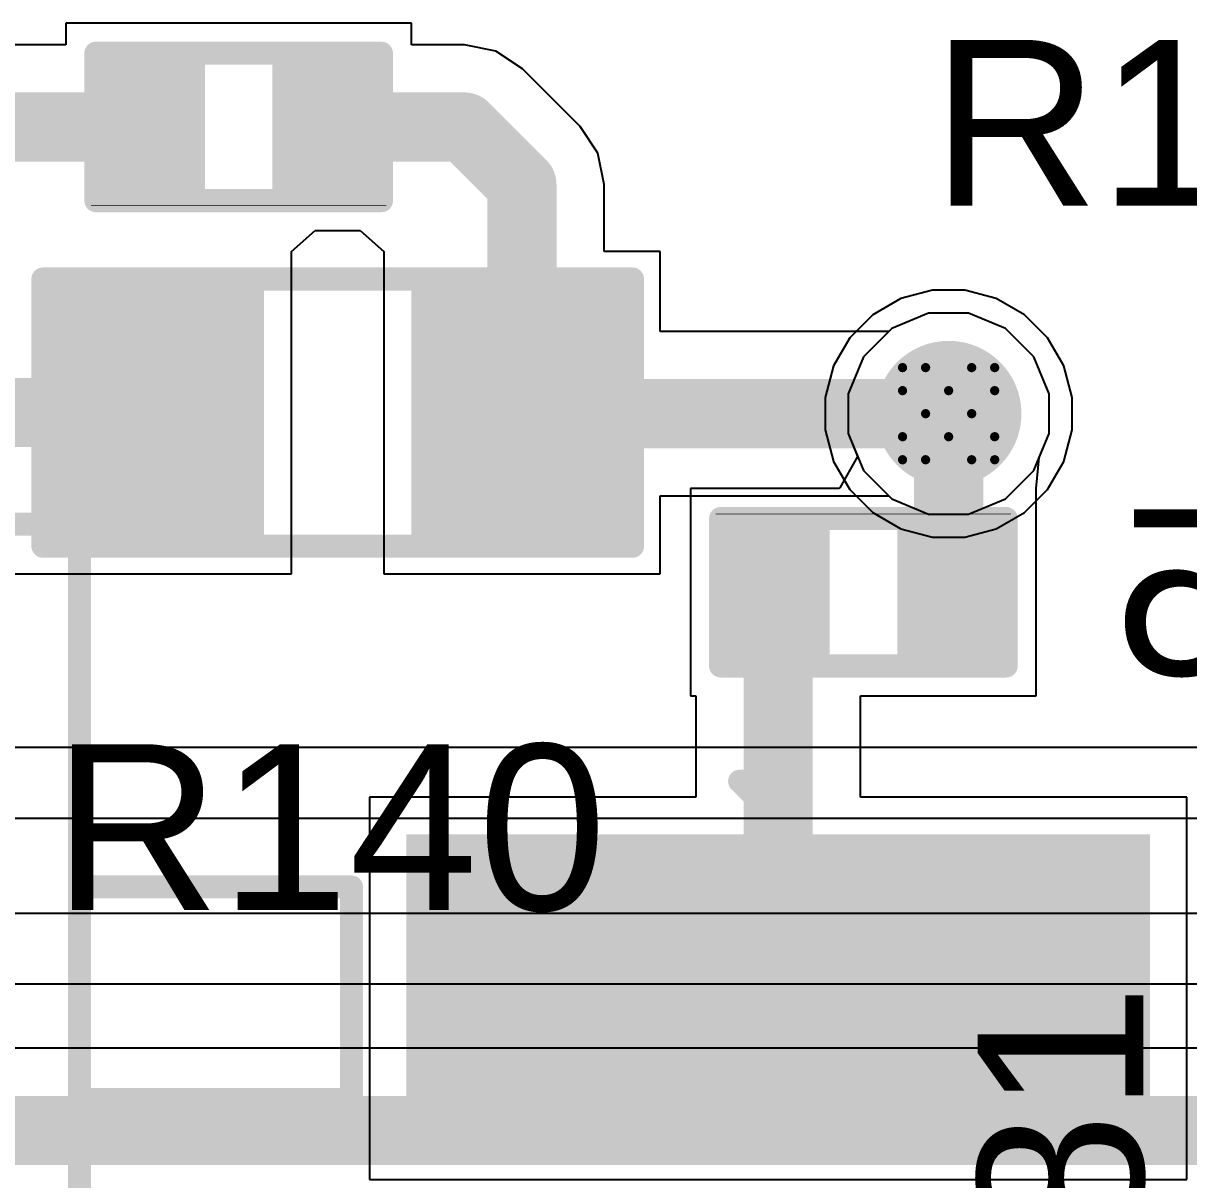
# Model space of a CAD drawing. Header units: inches. Extents: x 0 to 5379, y 0 to 5429.
# Drawn here: x 79.88 to 86.31, y 8.04 to 14.41 of the extents above; entities that cross this region are included whole.
import ezdxf

# ---------------------------------------------------------------- set-up
doc = ezdxf.new("R2010")
doc.units = ezdxf.units.IN
for name, color, linetype in [('Bottom Layer', 5, 'Continuous'), ('Bottom Overlay', 54, 'Continuous'), ('Bottom Paste', 16, 'Continuous'), ('Bottom Solder', 6, 'Continuous'), ('Drill Drawing', 1, 'Continuous'), ('GND01', 16, 'Continuous'), ('GND02', 76, 'Continuous'), ('PWR', 156, 'Continuous'), ('SIG 01', 90, 'Continuous'), ('Top Layer', 1, 'Continuous'), ('Top Overlay', 2, 'Continuous'), ('Top Paste', 8, 'Continuous'), ('Top Solder', 216, 'Continuous'), ('Via Holes', 16, 'Continuous')]:
    doc.layers.add(name, color=color, linetype=linetype)
doc.styles.add('Arial', font='', dxfattribs={"height": 0.2})
doc.styles.get('Arial').set_extended_font_data('Arial')

# ---------------------------------------------------------------- blocks, each defined once
blk = doc.blocks.new('R___0805_616')
at = {"layer": 'Top Layer'}
for points in [[(-1.524, 0.635), (-0.508, 0.635), (-0.508, -0.635), (-1.524, -0.635)], [(0.508, 0.635), (1.524, 0.635), (1.524, -0.635), (0.508, -0.635)]]:
    blk.add_hatch(color=1, dxfattribs=at).paths.add_polyline_path(points)
at = {"layer": 'Top Paste'}
for points in [[(-1.524, 0.635), (-0.508, 0.635), (-0.508, -0.635), (-1.524, -0.635)], [(0.508, 0.635), (1.524, 0.635), (1.524, -0.635), (0.508, -0.635)]]:
    blk.add_hatch(color=8, dxfattribs=at).paths.add_polyline_path(points)
at = {"layer": 'Top Solder'}
for points in [[(-1.6256, 0.7366), (-0.4064, 0.7366), (-0.4064, -0.7366), (-1.6256, -0.7366)], [(0.4064, 0.7366), (1.6256, 0.7366), (1.6256, -0.7366), (0.4064, -0.7366)]]:
    blk.add_hatch(color=216, dxfattribs=at).paths.add_polyline_path(points)
at = {"layer": 'Top Overlay'}
for points in [[(-1.6256, 0.7366, 0.127, 0.127, 0), (1.6256, 0.7366, 0.127, 0.127, 0)], [(-1.6256, -0.7366, 0.127, 0.127, 0), (-1.6256, 0.7366, 0.127, 0.127, 0)], [(1.6256, -0.7366, 0.127, 0.127, 0), (1.6256, 0.7366, 0.127, 0.127, 0)], [(-1.6256, -0.7366, 0.127, 0.127, 0), (1.6256, -0.7366, 0.127, 0.127, 0)]]:
    blk.add_lwpolyline(points, format="xyseb", dxfattribs=at)
for points in [[(-1.65735, 0.7366, 0.0635, 0.0635, 1), (-1.59385, 0.7366, 0.0635, 0.0635, 1)], [(-1.65735, 0.7366, 0.0635, 0.0635, 1), (-1.59385, 0.7366, 0.0635, 0.0635, 1)], [(1.59385, 0.7366, 0.0635, 0.0635, 1), (1.65735, 0.7366, 0.0635, 0.0635, 1)], [(1.59385, 0.7366, 0.0635, 0.0635, 1), (1.65735, 0.7366, 0.0635, 0.0635, 1)], [(-1.65735, -0.7366, 0.0635, 0.0635, 1), (-1.59385, -0.7366, 0.0635, 0.0635, 1)], [(-1.65735, -0.7366, 0.0635, 0.0635, 1), (-1.59385, -0.7366, 0.0635, 0.0635, 1)], [(1.59385, -0.7366, 0.0635, 0.0635, 1), (1.65735, -0.7366, 0.0635, 0.0635, 1)], [(1.59385, -0.7366, 0.0635, 0.0635, 1), (1.65735, -0.7366, 0.0635, 0.0635, 1)]]:
    blk.add_lwpolyline(points, format="xyseb", close=True, dxfattribs=at)
blk = doc.blocks.new('R___0402_620')
at = {"layer": 'Top Layer'}
for points in [[(-0.6985, -0.3175), (-0.6985, 0.3175), (-0.2413, 0.3175), (-0.2413, -0.3175)], [(0.2413, -0.3175), (0.2413, 0.3175), (0.6985, 0.3175), (0.6985, -0.3175)]]:
    blk.add_hatch(color=1, dxfattribs=at).paths.add_polyline_path(points)
at = {"layer": 'Top Paste'}
for points in [[(-0.6985, -0.3175), (-0.6985, 0.3175), (-0.2413, 0.3175), (-0.2413, -0.3175)], [(0.2413, -0.3175), (0.2413, 0.3175), (0.6985, 0.3175), (0.6985, -0.3175)]]:
    blk.add_hatch(color=8, dxfattribs=at).paths.add_polyline_path(points)
at = {"layer": 'Top Solder'}
for points in [[(-0.7535, -0.3725), (-0.7535, 0.3725), (-0.1863, 0.3725), (-0.1863, -0.3725)], [(0.1863, -0.3725), (0.1863, 0.3725), (0.7535, 0.3725), (0.7535, -0.3725)]]:
    blk.add_hatch(color=216, dxfattribs=at).paths.add_polyline_path(points)
at = {"layer": 'Top Overlay'}
for points in [[(-0.7874, 0.4064, 0.127, 0.127, 0), (0.7874, 0.4064, 0.127, 0.127, 0)], [(-0.7874, -0.4064, 0.127, 0.127, 0), (-0.7874, 0.4064, 0.127, 0.127, 0)], [(0.7874, -0.4064, 0.127, 0.127, 0), (0.7874, 0.4064, 0.127, 0.127, 0)], [(-0.7874, -0.4064, 0.127, 0.127, 0), (0.7874, -0.4064, 0.127, 0.127, 0)], [(-0.8128, -0.4318, 0.00323, 0.00323, 0), (0.8128, -0.4318, 0.00323, 0.00323, 0)]]:
    blk.add_lwpolyline(points, format="xyseb", dxfattribs=at)
for points in [[(-0.8191, 0.4064, 0.0635, 0.0635, 1), (-0.7556, 0.4064, 0.0635, 0.0635, 1)], [(-0.8191, 0.4064, 0.0635, 0.0635, 1), (-0.7556, 0.4064, 0.0635, 0.0635, 1)], [(0.7556, 0.4064, 0.0635, 0.0635, 1), (0.8191, 0.4064, 0.0635, 0.0635, 1)], [(0.7556, 0.4064, 0.0635, 0.0635, 1), (0.8191, 0.4064, 0.0635, 0.0635, 1)], [(-0.8191, -0.4064, 0.0635, 0.0635, 1), (-0.7556, -0.4064, 0.0635, 0.0635, 1)], [(-0.8191, -0.4064, 0.0635, 0.0635, 1), (-0.7556, -0.4064, 0.0635, 0.0635, 1)], [(0.7556, -0.4064, 0.0635, 0.0635, 1), (0.8191, -0.4064, 0.0635, 0.0635, 1)], [(0.7556, -0.4064, 0.0635, 0.0635, 1), (0.8191, -0.4064, 0.0635, 0.0635, 1)], [(-0.8136, -0.4318, 0.00161, 0.00161, 1), (-0.812, -0.4318, 0.00161, 0.00161, 1)], [(0.812, -0.4318, 0.00161, 0.00161, 1), (0.8136, -0.4318, 0.00161, 0.00161, 1)]]:
    blk.add_lwpolyline(points, format="xyseb", close=True, dxfattribs=at)
blk = doc.blocks.new('R___0402_B_621')
at = {"layer": 'Bottom Layer'}
for points in [[(-0.2413, 0.3175), (-0.2413, -0.3175), (-0.6985, -0.3175), (-0.6985, 0.3175)], [(0.6985, 0.3175), (0.6985, -0.3175), (0.2413, -0.3175), (0.2413, 0.3175)]]:
    blk.add_hatch(color=5, dxfattribs=at).paths.add_polyline_path(points)
at = {"layer": 'Bottom Paste'}
for points in [[(-0.2413, 0.3175), (-0.2413, -0.3175), (-0.6985, -0.3175), (-0.6985, 0.3175)], [(0.6985, 0.3175), (0.6985, -0.3175), (0.2413, -0.3175), (0.2413, 0.3175)]]:
    blk.add_hatch(color=16, dxfattribs=at).paths.add_polyline_path(points)
at = {"layer": 'Bottom Solder'}
for points in [[(-0.1863, 0.3725), (-0.1863, -0.3725), (-0.7535, -0.3725), (-0.7535, 0.3725)], [(0.7535, 0.3725), (0.7535, -0.3725), (0.1863, -0.3725), (0.1863, 0.3725)]]:
    blk.add_hatch(color=6, dxfattribs=at).paths.add_polyline_path(points)
at = {"layer": 'Bottom Overlay'}
for points in [[(-0.7874, -0.4064, 0.127, 0.127, 0), (-0.7874, 0.4064, 0.127, 0.127, 0)], [(-0.7874, 0.4064, 0.127, 0.127, 0), (0.7874, 0.4064, 0.127, 0.127, 0)], [(0.7874, -0.4064, 0.127, 0.127, 0), (0.7874, 0.4064, 0.127, 0.127, 0)], [(-0.8128, 0.4318, 0.00323, 0.00323, 0), (0.8128, 0.4318, 0.00323, 0.00323, 0)], [(-0.7874, -0.4064, 0.127, 0.127, 0), (0.7874, -0.4064, 0.127, 0.127, 0)]]:
    blk.add_lwpolyline(points, format="xyseb", dxfattribs=at)
for points in [[(-0.8191, 0.4064, 0.0635, 0.0635, 1), (-0.7556, 0.4064, 0.0635, 0.0635, 1)], [(-0.8191, 0.4064, 0.0635, 0.0635, 1), (-0.7556, 0.4064, 0.0635, 0.0635, 1)], [(0.7556, 0.4064, 0.0635, 0.0635, 1), (0.8191, 0.4064, 0.0635, 0.0635, 1)], [(0.7556, 0.4064, 0.0635, 0.0635, 1), (0.8191, 0.4064, 0.0635, 0.0635, 1)], [(-0.8136, 0.4318, 0.00161, 0.00161, 1), (-0.812, 0.4318, 0.00161, 0.00161, 1)], [(0.812, 0.4318, 0.00161, 0.00161, 1), (0.8136, 0.4318, 0.00161, 0.00161, 1)], [(-0.8191, -0.4064, 0.0635, 0.0635, 1), (-0.7556, -0.4064, 0.0635, 0.0635, 1)], [(-0.8191, -0.4064, 0.0635, 0.0635, 1), (-0.7556, -0.4064, 0.0635, 0.0635, 1)], [(0.7556, -0.4064, 0.0635, 0.0635, 1), (0.8191, -0.4064, 0.0635, 0.0635, 1)], [(0.7556, -0.4064, 0.0635, 0.0635, 1), (0.8191, -0.4064, 0.0635, 0.0635, 1)]]:
    blk.add_lwpolyline(points, format="xyseb", close=True, dxfattribs=at)
blk = doc.blocks.new('H2PAK_2_B_762')
at = {"layer": 'Bottom Layer'}
blk.add_hatch(color=5, dxfattribs=at).paths.add_polyline_path([(-3.34, 7.5783), (-1.74, 7.5783), (-1.74, 3.5783), (-3.34, 3.5783)])
at = {"layer": 'Bottom Paste'}
blk.add_hatch(color=16, dxfattribs=at).paths.add_polyline_path([(-3.34, 7.5783), (-1.74, 7.5783), (-1.74, 3.5783), (-3.34, 3.5783)])
at = {"layer": 'Bottom Solder'}
blk.add_hatch(color=6, dxfattribs=at).paths.add_polyline_path([(-3.3908, 7.6291), (-1.6892, 7.6291), (-1.6892, 3.5275), (-3.3908, 3.5275)])
at = {"layer": 'Bottom Overlay'}
for points in [[(-3.5556, 5.4928, 0.127, 0.127, 0), (-3.6826, 5.6198, 0.127, 0.127, 0)], [(-3.6826, 5.3658, 0.127, 0.127, 0), (-3.6826, 5.6198, 0.127, 0.127, 0)], [(-3.6826, 5.3658, 0.127, 0.127, 0), (-3.5556, 5.4928, 0.127, 0.127, 0)], [(-1.9275, 3.2252, 0.127, 0.127, 0), (-3.1, 3.2252, 0.127, 0.127, 0)], [(-3.1, 1.7251, 0.127, 0.127, 0), (-3.1, 3.2252, 0.127, 0.127, 0)], [(-1.9275, 1.7251, 0.127, 0.127, 0), (-1.9275, 3.2252, 0.127, 0.127, 0)], [(5.2, 1.7251, 0.127, 0.127, 0), (-5.1, 1.7251, 0.127, 0.127, 0)], [(-5.1, -0.4782, 0.127, 0.127, 0), (-5.1, 1.7251, 0.127, 0.127, 0)], [(-3.0705, 1.7251, 0.127, 0.127, 0), (-3.1, 1.7251, 0.127, 0.127, 0)]]:
    blk.add_lwpolyline(points, format="xyseb", dxfattribs=at)
for points in [[(-3.7143, 5.6198, 0.0635, 0.0635, 1), (-3.6508, 5.6198, 0.0635, 0.0635, 1)], [(-3.7143, 5.6198, 0.0635, 0.0635, 1), (-3.6508, 5.6198, 0.0635, 0.0635, 1)], [(-3.5873, 5.4928, 0.0635, 0.0635, 1), (-3.5238, 5.4928, 0.0635, 0.0635, 1)], [(-3.5873, 5.4928, 0.0635, 0.0635, 1), (-3.5238, 5.4928, 0.0635, 0.0635, 1)], [(-3.7143, 5.3658, 0.0635, 0.0635, 1), (-3.6508, 5.3658, 0.0635, 0.0635, 1)], [(-3.7143, 5.3658, 0.0635, 0.0635, 1), (-3.6508, 5.3658, 0.0635, 0.0635, 1)], [(-3.1317, 3.2252, 0.0635, 0.0635, 1), (-3.0682, 3.2252, 0.0635, 0.0635, 1)], [(-3.1317, 3.2252, 0.0635, 0.0635, 1), (-3.0682, 3.2252, 0.0635, 0.0635, 1)], [(-1.9592, 3.2252, 0.0635, 0.0635, 1), (-1.8957, 3.2252, 0.0635, 0.0635, 1)], [(-1.9592, 3.2252, 0.0635, 0.0635, 1), (-1.8957, 3.2252, 0.0635, 0.0635, 1)], [(-5.1318, 1.7251, 0.0635, 0.0635, 1), (-5.0683, 1.7251, 0.0635, 0.0635, 1)], [(-5.1318, 1.7251, 0.0635, 0.0635, 1), (-5.0683, 1.7251, 0.0635, 0.0635, 1)], [(-3.1317, 1.7251, 0.0635, 0.0635, 1), (-3.0682, 1.7251, 0.0635, 0.0635, 1)], [(-3.1317, 1.7251, 0.0635, 0.0635, 1), (-3.0682, 1.7251, 0.0635, 0.0635, 1)], [(-3.1022, 1.7251, 0.0635, 0.0635, 1), (-3.0387, 1.7251, 0.0635, 0.0635, 1)], [(-1.9592, 1.7251, 0.0635, 0.0635, 1), (-1.8957, 1.7251, 0.0635, 0.0635, 1)]]:
    blk.add_lwpolyline(points, format="xyseb", close=True, dxfattribs=at)

msp = doc.modelspace()

# ---------------------------------------------------------------- hatches: boundary and pattern name
at = {"layer": 'Bottom Layer'}
h = msp.add_hatch(color=5, dxfattribs=at)
edge = h.paths.add_edge_path()
edge.add_arc((84.9825, 12.2623), 0.3, 0, 360)
at = {"layer": 'Bottom Solder'}
h = msp.add_hatch(color=6, dxfattribs=at)
edge = h.paths.add_edge_path()
edge.add_arc((84.9825, 12.2623), 0.4016, 0, 360)
at = {"layer": 'GND01'}
h = msp.add_hatch(color=16, dxfattribs=at)
edge = h.paths.add_edge_path()
edge.add_arc((84.9825, 12.2623), 0.3, 0, 360)
at = {"layer": 'GND02'}
h = msp.add_hatch(color=76, dxfattribs=at)
edge = h.paths.add_edge_path()
edge.add_arc((84.9825, 12.2623), 0.3, 0, 360)
at = {"layer": 'PWR'}
h = msp.add_hatch(color=156, dxfattribs=at)
edge = h.paths.add_edge_path()
edge.add_arc((84.9825, 12.2623), 0.3, 0, 360)
at = {"layer": 'SIG 01'}
h = msp.add_hatch(color=90, dxfattribs=at)
edge = h.paths.add_edge_path()
edge.add_arc((84.9825, 12.2623), 0.3, 0, 360)
at = {"layer": 'Top Layer'}
h = msp.add_hatch(color=1, dxfattribs=at)
edge = h.paths.add_edge_path()
edge.add_arc((84.9825, 12.2623), 0.3, 0, 360)
at = {"layer": 'Top Solder'}
h = msp.add_hatch(color=216, dxfattribs=at)
edge = h.paths.add_edge_path()
edge.add_arc((84.9825, 12.2623), 0.4016, 0, 360)
at = {"layer": 'Via Holes'}
h = msp.add_hatch(color=7, dxfattribs=at)
edge = h.paths.add_edge_path()
edge.add_arc((84.9825, 12.2623), 0.15, 0, 360)

# ---------------------------------------------------------------- linework, layer by layer
at = {"layer": 'Bottom Layer'}
for p, q in [((84.8723, 12.8163), (84.6687, 12.732)), ((85.0927, 12.8163), (84.8723, 12.8163)), ((85.2963, 12.732), (85.0927, 12.8163)), ((84.6687, 12.732), (84.5129, 12.5761)), ((85.4522, 12.5761), (85.2963, 12.732)), ((84.5129, 12.5761), (84.4285, 12.3725)), ((85.5365, 12.3725), (85.4522, 12.5761)), ((84.4285, 12.3725), (84.4285, 12.1521)), ((85.5365, 12.1521), (85.5365, 12.3725)), ((84.4285, 12.1521), (84.4804, 12.0269)), ((85.4818, 12.02), (85.5365, 12.1521)), ((84.4804, 12.0269), (84.3826, 11.8537)), ((85.4651, 11.8491), (85.4818, 12.02)), ((84.3763, 11.8491), (83.5601, 11.8491)), ((83.5601, 11.8491), (83.5601, 10.7061)), ((84.3826, 11.8537), (84.3763, 11.8491)), ((85.4651, 10.7061), (85.4651, 11.8491)), ((85.4651, 11.8491), (85.4651, 11.8491)), ((83.5601, 10.7061), (83.5895, 10.7061)), ((83.5895, 10.7061), (83.5895, 10.1472)), ((84.4959, 10.1472), (84.4959, 10.7061)), ((84.4959, 10.7061), (85.4651, 10.7061)), ((83.5895, 10.1472), (81.7887, 10.1472)), ((81.7887, 10.1472), (81.7887, 8.0392)), ((86.2967, 10.1472), (84.4959, 10.1472)), ((86.2967, 8.0392), (86.2967, 10.1472)), ((81.7887, 8.0392), (86.2967, 8.0392))]:
    msp.add_line(p, q, dxfattribs=at)
for points in [[(84.9825, 11.2776, 0.381, 0.381, 0), (84.9825, 12.2623, 0.381, 0.381, 0)], [(84.0427, 9.0932, 0.381, 0.381, 0), (84.0427, 11.2776, 0.381, 0.381, 0)]]:
    msp.add_lwpolyline(points, format="xyseb", dxfattribs=at)
for points in [[(84.8873, 12.2623, 0.1905, 0.1905, 1), (85.0778, 12.2623, 0.1905, 0.1905, 1)], [(83.9475, 11.2776, 0.1905, 0.1905, 1), (84.138, 11.2776, 0.1905, 0.1905, 1)], [(84.8873, 11.2776, 0.1905, 0.1905, 1), (85.0778, 11.2776, 0.1905, 0.1905, 1)], [(83.9475, 9.0932, 0.1905, 0.1905, 1), (84.138, 9.0932, 0.1905, 0.1905, 1)]]:
    msp.add_lwpolyline(points, format="xyseb", close=True, dxfattribs=at)
at = {"layer": 'Drill Drawing'}
for points in [[(84.7285, 12.3893, 0.0508, 0.0508, 0), (84.7285, 12.5163, 0.0508, 0.0508, 0)], [(84.7285, 12.5163, 0.0508, 0.0508, 0), (84.8555, 12.5163, 0.0508, 0.0508, 0)], [(84.8555, 12.5163, 0.0508, 0.0508, 0), (84.9825, 12.3893, 0.0508, 0.0508, 0)], [(84.9825, 12.3893, 0.0508, 0.0508, 0), (85.1095, 12.5163, 0.0508, 0.0508, 0)], [(85.1095, 12.5163, 0.0508, 0.0508, 0), (85.2365, 12.5163, 0.0508, 0.0508, 0)], [(85.2365, 12.3893, 0.0508, 0.0508, 0), (85.2365, 12.5163, 0.0508, 0.0508, 0)], [(84.7285, 12.3893, 0.0508, 0.0508, 0), (84.8555, 12.2623, 0.0508, 0.0508, 0)], [(85.1095, 12.2623, 0.0508, 0.0508, 0), (85.2365, 12.3893, 0.0508, 0.0508, 0)], [(84.7285, 12.1353, 0.0508, 0.0508, 0), (84.8555, 12.2623, 0.0508, 0.0508, 0)], [(85.1095, 12.2623, 0.0508, 0.0508, 0), (85.2365, 12.1353, 0.0508, 0.0508, 0)], [(84.7285, 12.0083, 0.0508, 0.0508, 0), (84.7285, 12.1353, 0.0508, 0.0508, 0)], [(84.8555, 12.0083, 0.0508, 0.0508, 0), (84.9825, 12.1353, 0.0508, 0.0508, 0)], [(84.9825, 12.1353, 0.0508, 0.0508, 0), (85.1095, 12.0083, 0.0508, 0.0508, 0)], [(85.2365, 12.0083, 0.0508, 0.0508, 0), (85.2365, 12.1353, 0.0508, 0.0508, 0)], [(84.7285, 12.0083, 0.0508, 0.0508, 0), (84.8555, 12.0083, 0.0508, 0.0508, 0)], [(85.1095, 12.0083, 0.0508, 0.0508, 0), (85.2365, 12.0083, 0.0508, 0.0508, 0)]]:
    msp.add_lwpolyline(points, format="xyseb", dxfattribs=at)
for points in [[(84.7158, 12.5163, 0.0254, 0.0254, 1), (84.7412, 12.5163, 0.0254, 0.0254, 1)], [(84.7158, 12.5163, 0.0254, 0.0254, 1), (84.7412, 12.5163, 0.0254, 0.0254, 1)], [(84.8428, 12.5163, 0.0254, 0.0254, 1), (84.8682, 12.5163, 0.0254, 0.0254, 1)], [(84.8428, 12.5163, 0.0254, 0.0254, 1), (84.8682, 12.5163, 0.0254, 0.0254, 1)], [(85.0968, 12.5163, 0.0254, 0.0254, 1), (85.1222, 12.5163, 0.0254, 0.0254, 1)], [(85.0968, 12.5163, 0.0254, 0.0254, 1), (85.1222, 12.5163, 0.0254, 0.0254, 1)], [(85.2238, 12.5163, 0.0254, 0.0254, 1), (85.2492, 12.5163, 0.0254, 0.0254, 1)], [(85.2238, 12.5163, 0.0254, 0.0254, 1), (85.2492, 12.5163, 0.0254, 0.0254, 1)], [(84.7158, 12.3893, 0.0254, 0.0254, 1), (84.7412, 12.3893, 0.0254, 0.0254, 1)], [(84.7158, 12.3893, 0.0254, 0.0254, 1), (84.7412, 12.3893, 0.0254, 0.0254, 1)], [(84.9698, 12.3893, 0.0254, 0.0254, 1), (84.9952, 12.3893, 0.0254, 0.0254, 1)], [(84.9698, 12.3893, 0.0254, 0.0254, 1), (84.9952, 12.3893, 0.0254, 0.0254, 1)], [(85.2238, 12.3893, 0.0254, 0.0254, 1), (85.2492, 12.3893, 0.0254, 0.0254, 1)], [(85.2238, 12.3893, 0.0254, 0.0254, 1), (85.2492, 12.3893, 0.0254, 0.0254, 1)], [(84.8428, 12.2623, 0.0254, 0.0254, 1), (84.8682, 12.2623, 0.0254, 0.0254, 1)], [(84.8428, 12.2623, 0.0254, 0.0254, 1), (84.8682, 12.2623, 0.0254, 0.0254, 1)], [(85.0968, 12.2623, 0.0254, 0.0254, 1), (85.1222, 12.2623, 0.0254, 0.0254, 1)], [(85.0968, 12.2623, 0.0254, 0.0254, 1), (85.1222, 12.2623, 0.0254, 0.0254, 1)], [(84.7158, 12.1353, 0.0254, 0.0254, 1), (84.7412, 12.1353, 0.0254, 0.0254, 1)], [(84.7158, 12.1353, 0.0254, 0.0254, 1), (84.7412, 12.1353, 0.0254, 0.0254, 1)], [(84.9698, 12.1353, 0.0254, 0.0254, 1), (84.9952, 12.1353, 0.0254, 0.0254, 1)], [(84.9698, 12.1353, 0.0254, 0.0254, 1), (84.9952, 12.1353, 0.0254, 0.0254, 1)], [(85.2238, 12.1353, 0.0254, 0.0254, 1), (85.2492, 12.1353, 0.0254, 0.0254, 1)], [(85.2238, 12.1353, 0.0254, 0.0254, 1), (85.2492, 12.1353, 0.0254, 0.0254, 1)], [(84.7158, 12.0083, 0.0254, 0.0254, 1), (84.7412, 12.0083, 0.0254, 0.0254, 1)], [(84.7158, 12.0083, 0.0254, 0.0254, 1), (84.7412, 12.0083, 0.0254, 0.0254, 1)], [(84.8428, 12.0083, 0.0254, 0.0254, 1), (84.8682, 12.0083, 0.0254, 0.0254, 1)], [(84.8428, 12.0083, 0.0254, 0.0254, 1), (84.8682, 12.0083, 0.0254, 0.0254, 1)], [(85.0968, 12.0083, 0.0254, 0.0254, 1), (85.1222, 12.0083, 0.0254, 0.0254, 1)], [(85.0968, 12.0083, 0.0254, 0.0254, 1), (85.1222, 12.0083, 0.0254, 0.0254, 1)], [(85.2238, 12.0083, 0.0254, 0.0254, 1), (85.2492, 12.0083, 0.0254, 0.0254, 1)], [(85.2238, 12.0083, 0.0254, 0.0254, 1), (85.2492, 12.0083, 0.0254, 0.0254, 1)]]:
    msp.add_lwpolyline(points, format="xyseb", close=True, dxfattribs=at)
at = {"layer": 'GND01'}
for p, q in [((84.8723, 12.8163), (84.6687, 12.732)), ((85.0927, 12.8163), (84.8723, 12.8163)), ((85.2963, 12.732), (85.0927, 12.8163)), ((84.6687, 12.732), (84.5129, 12.5761)), ((85.4522, 12.5761), (85.2963, 12.732)), ((84.5129, 12.5761), (84.4285, 12.3725)), ((85.5365, 12.3725), (85.4522, 12.5761)), ((84.4285, 12.3725), (84.4285, 12.1521)), ((85.5365, 12.1521), (85.5365, 12.3725)), ((84.4285, 12.1521), (84.5129, 11.9485)), ((85.4522, 11.9485), (85.5365, 12.1521)), ((84.5129, 11.9485), (84.6687, 11.7927)), ((85.2963, 11.7927), (85.4522, 11.9485)), ((84.6687, 11.7927), (84.8723, 11.7083)), ((85.0927, 11.7083), (85.2963, 11.7927)), ((84.8723, 11.7083), (85.0927, 11.7083))]:
    msp.add_line(p, q, dxfattribs=at)
at = {"layer": 'GND02'}
for p, q in [((84.8723, 12.8163), (84.6687, 12.732)), ((85.0927, 12.8163), (84.8723, 12.8163)), ((85.2963, 12.732), (85.0927, 12.8163)), ((84.6687, 12.732), (84.5129, 12.5761)), ((85.4522, 12.5761), (85.2963, 12.732)), ((84.5129, 12.5761), (84.4285, 12.3725)), ((85.5365, 12.3725), (85.4522, 12.5761)), ((84.4285, 12.3725), (84.4285, 12.1521)), ((85.5365, 12.1521), (85.5365, 12.3725)), ((84.4285, 12.1521), (84.5129, 11.9485)), ((85.4522, 11.9485), (85.5365, 12.1521)), ((84.5129, 11.9485), (84.6687, 11.7927)), ((85.2963, 11.7927), (85.4522, 11.9485)), ((84.6687, 11.7927), (84.8723, 11.7083)), ((85.0927, 11.7083), (85.2963, 11.7927)), ((84.8723, 11.7083), (85.0927, 11.7083))]:
    msp.add_line(p, q, dxfattribs=at)
at = {"layer": 'PWR'}
for p, q in [((84.8723, 12.8163), (84.6687, 12.732)), ((85.0927, 12.8163), (84.8723, 12.8163)), ((85.2963, 12.732), (85.0927, 12.8163)), ((84.6687, 12.732), (84.5129, 12.5761)), ((85.4522, 12.5761), (85.2963, 12.732)), ((84.5129, 12.5761), (84.4285, 12.3725)), ((85.5365, 12.3725), (85.4522, 12.5761)), ((84.4285, 12.3725), (84.4285, 12.1521)), ((85.5365, 12.1521), (85.5365, 12.3725)), ((84.4285, 12.1521), (84.5129, 11.9485)), ((85.4522, 11.9485), (85.5365, 12.1521)), ((84.5129, 11.9485), (84.6687, 11.7927)), ((85.2963, 11.7927), (85.4522, 11.9485)), ((84.6687, 11.7927), (84.8723, 11.7083)), ((85.0927, 11.7083), (85.2963, 11.7927)), ((84.8723, 11.7083), (85.0927, 11.7083)), ((98.0209, 10.4215), (67.3642, 10.4215)), ((67.2032, 10.033), (98.0209, 10.033))]:
    msp.add_line(p, q, dxfattribs=at)
at = {"layer": 'SIG 01'}
for p, q in [((84.8929, 12.9433), (84.7197, 12.8969)), ((85.0722, 12.9433), (84.8929, 12.9433)), ((85.2454, 12.8969), (85.0722, 12.9433)), ((84.7197, 12.8969), (84.5644, 12.8073)), ((85.4007, 12.8073), (85.2454, 12.8969)), ((84.5644, 12.8073), (84.4376, 12.6805)), ((85.5275, 12.6805), (85.4007, 12.8073)), ((84.4376, 12.6805), (84.3479, 12.5252)), ((85.6171, 12.5252), (85.5275, 12.6805)), ((84.3479, 12.5252), (84.3015, 12.352)), ((85.6635, 12.352), (85.6171, 12.5252)), ((84.3015, 12.352), (84.3015, 12.1727)), ((85.6635, 12.1727), (85.6635, 12.352)), ((84.3015, 12.1727), (84.3479, 11.9995)), ((85.6171, 11.9995), (85.6635, 12.1727)), ((84.3479, 11.9995), (84.4376, 11.8442)), ((85.5275, 11.8442), (85.6171, 11.9995)), ((84.4376, 11.8442), (84.5644, 11.7174)), ((85.4007, 11.7174), (85.5275, 11.8442)), ((84.5644, 11.7174), (84.7197, 11.6277)), ((85.2454, 11.6277), (85.4007, 11.7174)), ((84.7197, 11.6277), (84.8929, 11.5813)), ((84.8929, 11.5813), (85.0722, 11.5813)), ((85.0722, 11.5813), (85.2454, 11.6277)), ((97.9688, 9.5068), (58.5337, 9.5068)), ((58.5141, 9.1183), (97.9688, 9.1183))]:
    msp.add_line(p, q, dxfattribs=at)
at = {"layer": 'Top Layer'}
for p, q in [((82.0204, 14.4145), (80.1154, 14.4145)), ((80.1154, 14.4145), (80.1154, 14.2962)), ((82.0204, 14.2962), (82.0204, 14.4145)), ((80.1154, 14.2962), (79.4292, 14.2962)), ((82.3125, 14.2962), (82.0204, 14.2962)), ((82.4859, 14.2617), (82.3125, 14.2962)), ((82.633, 14.1635), (82.4859, 14.2617)), ((82.9505, 13.846), (82.633, 14.1635)), ((83.0487, 13.6989), (82.9505, 13.846)), ((82.9505, 13.846), (82.9505, 13.846)), ((83.0832, 13.5255), (83.0487, 13.6989)), ((83.0832, 13.1572), (83.0832, 13.5255)), ((83.0832, 13.5255), (83.0832, 13.5255)), ((81.36, 13.1572), (81.4905, 13.2715)), ((81.4905, 13.2715), (81.7375, 13.2715)), ((81.7375, 13.2715), (81.868, 13.1572)), ((81.36, 11.3792), (81.36, 13.1572)), ((81.868, 13.1572), (81.868, 11.3792)), ((83.392, 13.1572), (83.0832, 13.1572)), ((83.392, 12.7155), (83.392, 13.1572)), ((84.8723, 12.8163), (84.6687, 12.732)), ((85.0927, 12.8163), (84.8723, 12.8163)), ((85.2963, 12.732), (85.0927, 12.8163)), ((84.6687, 12.732), (84.6523, 12.7155)), ((85.4522, 12.5761), (85.2963, 12.732)), ((84.6523, 12.7155), (83.392, 12.7155)), ((85.5365, 12.3725), (85.4522, 12.5761)), ((85.5365, 12.1521), (85.5365, 12.3725)), ((85.4522, 11.9485), (85.5365, 12.1521)), ((85.2963, 11.7927), (85.4522, 11.9485)), ((83.392, 11.3792), (83.392, 11.8091)), ((83.392, 11.8091), (84.6523, 11.8091)), ((84.6523, 11.8091), (84.6687, 11.7927)), ((84.6687, 11.7927), (84.8723, 11.7083)), ((85.0927, 11.7083), (85.2963, 11.7927)), ((84.8723, 11.7083), (85.0927, 11.7083)), ((79.836, 11.3792), (81.36, 11.3792)), ((81.868, 11.3792), (83.392, 11.3792)), ((86.4252, 8.7638), (79.2511, 8.7638))]:
    msp.add_line(p, q, dxfattribs=at)
for points in [[(79.4292, 13.843, 0.381, 0.381, 0), (80.598, 13.843, 0.381, 0.381, 0)], [(81.5378, 13.843, 0.381, 0.381, 0), (82.3125, 13.843, 0.381, 0.381, 0)], [(82.3125, 13.843, 0.381, 0.381, 0), (82.63, 13.5255, 0.381, 0.381, 0)], [(82.63, 12.2682, 0.381, 0.381, 0), (82.63, 13.5255, 0.381, 0.381, 0)], [(78.5044, 12.2682, 0.381, 0.381, 0), (80.598, 12.2682, 0.381, 0.381, 0)], [(82.6359, 12.2623, 0.381, 0.381, 0), (84.9825, 12.2623, 0.381, 0.381, 0)], [(79.0634, 8.3106, 0.381, 0.381, 0), (86.9967, 8.3106, 0.381, 0.381, 0)]]:
    msp.add_lwpolyline(points, format="xyseb", dxfattribs=at)
for points in [[(80.5027, 13.843, 0.1905, 0.1905, 1), (80.6932, 13.843, 0.1905, 0.1905, 1)], [(81.4425, 13.843, 0.1905, 0.1905, 1), (81.633, 13.843, 0.1905, 0.1905, 1)], [(82.2172, 13.843, 0.1905, 0.1905, 1), (82.4077, 13.843, 0.1905, 0.1905, 1)], [(82.2172, 13.843, 0.1905, 0.1905, 1), (82.4077, 13.843, 0.1905, 0.1905, 1)], [(82.5347, 13.5255, 0.1905, 0.1905, 1), (82.7252, 13.5255, 0.1905, 0.1905, 1)], [(82.5347, 13.5255, 0.1905, 0.1905, 1), (82.7252, 13.5255, 0.1905, 0.1905, 1)], [(80.5027, 12.2682, 0.1905, 0.1905, 1), (80.6932, 12.2682, 0.1905, 0.1905, 1)], [(82.5347, 12.2682, 0.1905, 0.1905, 1), (82.7252, 12.2682, 0.1905, 0.1905, 1)], [(82.5406, 12.2623, 0.1905, 0.1905, 1), (82.7311, 12.2623, 0.1905, 0.1905, 1)], [(84.8873, 12.2623, 0.1905, 0.1905, 1), (85.0778, 12.2623, 0.1905, 0.1905, 1)]]:
    msp.add_lwpolyline(points, format="xyseb", close=True, dxfattribs=at)

# ---------------------------------------------------------------- block references
for name, p in [('R___0402_620', (81.0679, 13.843)), ('R___0805_616', (81.614, 12.2682)), ('R___0402_B_621', (84.5126, 11.2776))]:
    msp.add_blockref(name, p)
at = {"rotation": 270}
msp.add_blockref('H2PAK_2_B_762', (78.4644, 6.5532), dxfattribs=at)

# ---------------------------------------------------------------- texts
at = {"layer": 'Bottom Overlay', "style": 'Arial', "text_generation_flag": 2}
msp.add_text('R135', height=0.9144, dxfattribs=at).set_placement((88.9541, 10.8205))
at = {"layer": 'Top Overlay', "style": 'Arial'}
for s, p in [('R133', (84.889, 13.4086)), ('R140', (80.0434, 9.5252))]:
    msp.add_text(s, height=0.9144, dxfattribs=at).set_placement(p)
msp.add_text('C81', height=0.9144, rotation=90, dxfattribs=at).set_placement((86.0568, 6.7742))

doc.saveas('drawing.dxf')
